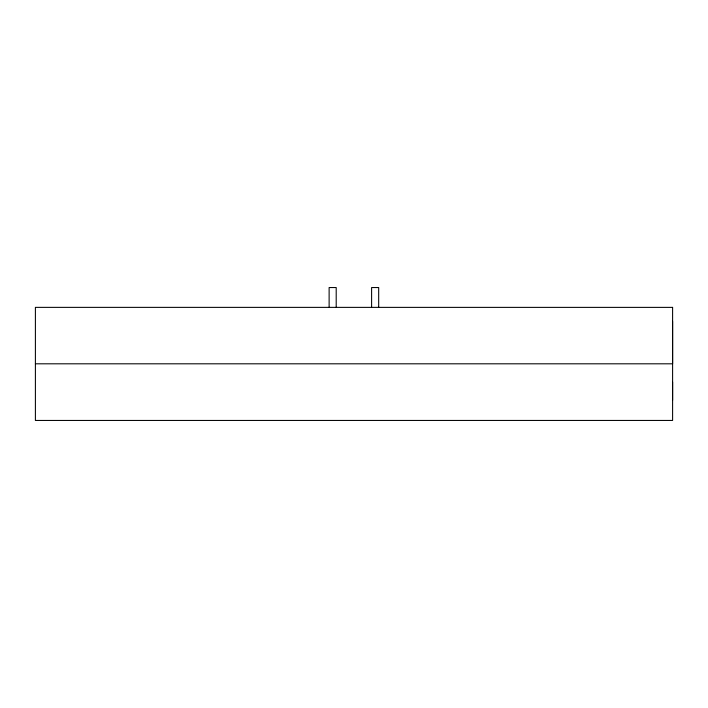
<?xml version="1.0" encoding="UTF-8"?>
<svg xmlns="http://www.w3.org/2000/svg" width="708" height="708" viewBox="0 0 708 708"><rect width="100%" height="100%" fill="white"/><g stroke="black" fill="none" stroke-linecap="round" stroke-linejoin="round"><path stroke-width="1.06" d="M672.6 307.387L35.4 307.369L35.4 420.455L672.6 420.446L672.6 307.369M672.6 400.277L672.6 382.037M672.6 321.326L672.6 363.806L35.4 363.806M378.683 307.148L378.683 287.545L371.603 287.545L371.603 307.148M336.203 307.148L336.203 287.545L329.123 287.545L329.123 307.148"/></g></svg>
